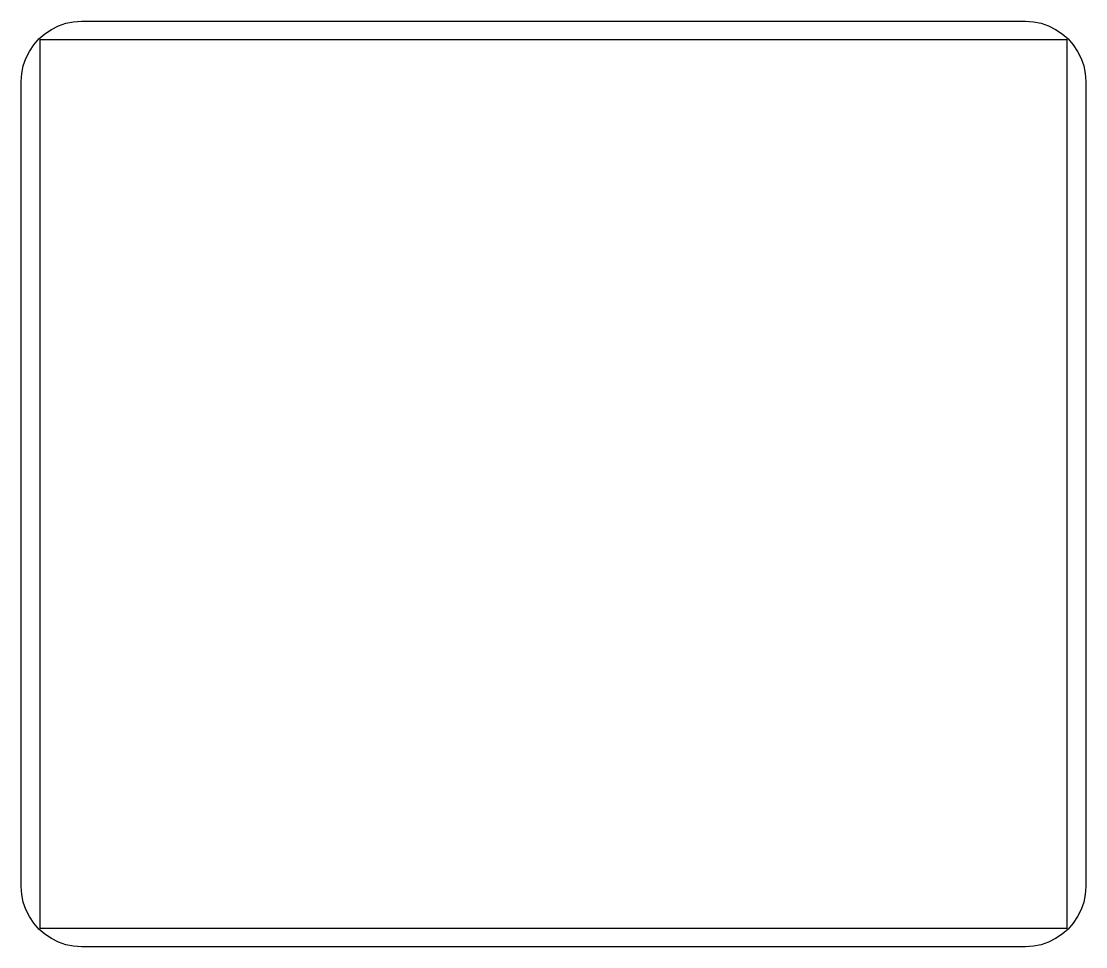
# Model space of a CAD drawing. Header units: millimetres. Extents: x 18 to 248, y 37 to 237.
import ezdxf

# ---------------------------------------------------------------- set-up
doc = ezdxf.new("R2010")
doc.units = ezdxf.units.MM
doc.layers.add('CUT', color=1, linetype='Continuous')
doc.layers.add('SAFE', color=3, linetype='Continuous')

msp = doc.modelspace()

# ---------------------------------------------------------------- linework, layer by layer
at = {"layer": 'CUT'}
msp.add_lwpolyline([(235, 37), (31, 37), (29.3, 37.11), (27.64, 37.44), (26.03, 37.99), (24.5, 38.74), (23.09, 39.69), (21.81, 40.81), (20.69, 42.09), (19.74, 43.5), (18.99, 45.03), (18.44, 46.64), (18.11, 48.3), (18, 50), (18, 224), (18.11, 225.7), (18.44, 227.36), (18.99, 228.97), (19.74, 230.5), (20.69, 231.91), (21.81, 233.19), (23.09, 234.31), (24.5, 235.26), (26.03, 236.01), (27.64, 236.56), (29.3, 236.89), (31, 237), (235, 237), (236.7, 236.89), (238.36, 236.56), (239.97, 236.01), (241.5, 235.26), (242.91, 234.31), (244.19, 233.19), (245.31, 231.91), (246.26, 230.5), (247.01, 228.97), (247.56, 227.36), (247.89, 225.7), (248, 224), (248, 50), (247.89, 48.3), (247.56, 46.64), (247.01, 45.03), (246.26, 43.5), (245.31, 42.09), (244.19, 40.81), (242.91, 39.69), (241.5, 38.74), (239.97, 37.99), (238.36, 37.44), (236.7, 37.11), (235, 37)], close=True, dxfattribs=at)
at = {"layer": 'SAFE'}
msp.add_lwpolyline([(244, 41), (244, 233), (22, 233), (22, 41), (244, 41)], close=True, dxfattribs=at)

doc.saveas('drawing.dxf')
